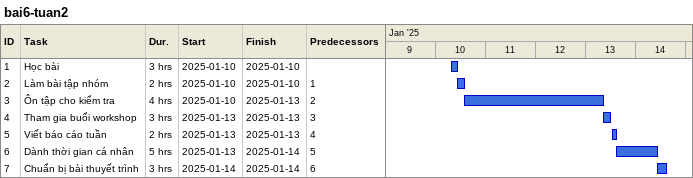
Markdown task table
bai6-tuan2

| ID | Task | Duration | Start | Finish | Predecessors |
|---|---|---|---|---|---|
| 1 | Học bài | 3h | 2025-01-10 | 2025-01-10 |  |
| 2 | Làm bài tập nhóm | 2h | 2025-01-10 | 2025-01-10 | 1 |
| 3 | Ôn tập cho kiểm tra | 4h | 2025-01-10 | 2025-01-13 | 2 |
| 4 | Tham gia buổi workshop | 3h | 2025-01-13 | 2025-01-13 | 3 |
| 5 | Viết báo cáo tuần | 2h | 2025-01-13 | 2025-01-13 | 4 |
| 6 | Dành thời gian cá nhân | 5h | 2025-01-13 | 2025-01-14 | 5 |
| 7 | Chuẩn bị bài thuyết trình | 3h | 2025-01-14 | 2025-01-14 | 6 |
